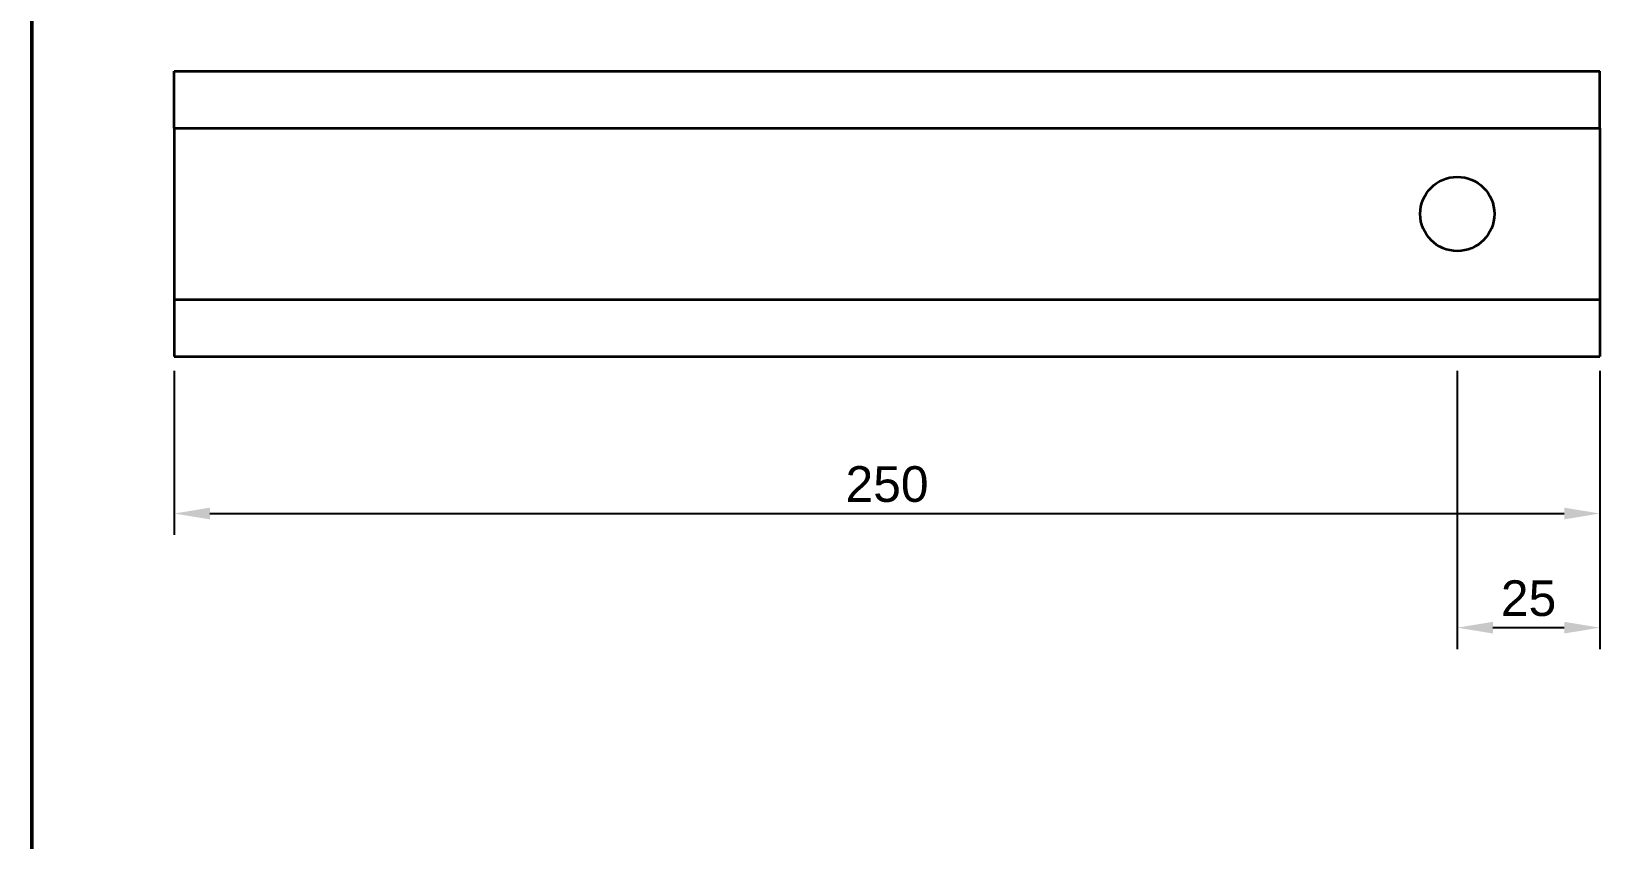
# Model space of a CAD drawing. Header units: millimetres. Extents: x 10 to 410, y 10 to 287.
# Drawn here: x 10 to 121.2, y 97.2 to 153.8 of the extents above; entities that cross this region are included whole.
import ezdxf

# ---------------------------------------------------------------- set-up
doc = ezdxf.new("R2010")
doc.units = ezdxf.units.MM
for name, color, linetype, lineweight in [('BORDER', 7, 'CONTINUOUS', 50), ('DIM', 7, 'CONTINUOUS', 13), ('OUTLINE', 7, 'CONTINUOUS', 35)]:
    doc.layers.add(name, color=color, linetype=linetype, lineweight=lineweight)
doc.styles.add('RACK', font='arial.ttf')
doc.dimstyles.new('RACK', dxfattribs={"dimtxt": 2.5, "dimasz": 2.5, "dimexe": 1.5, "dimexo": 1, "dimgap": 0.8, "dimtad": 1, "dimdec": 0, "dimlfac": 20, "dimdsep": 46, "dimtxsty": 'RACK', "dimcen": 2.5, "dimazin": 3, "dimtfac": 0.5, "dimtmove": 2, "dimatfit": 3})

msp = doc.modelspace()

# ---------------------------------------------------------------- linework, layer by layer
at = {"layer": 'BORDER'}
msp.add_lwpolyline([(10, 10), (410, 10), (410, 287), (10, 287)], close=True, dxfattribs=at)
at = {"layer": 'OUTLINE'}
for p, q in [((20, 151), (120, 151)), ((20, 147), (20, 135)), ((20, 147), (120, 147)), ((120, 147), (120, 135)), ((20, 135), (120, 135)), ((20, 131), (120, 131))]:
    msp.add_line(p, q, dxfattribs=at)
for points in [[(20, 147), (20, 147.125), (20, 147.25), (20, 147.375), (20, 147.5), (20, 147.625), (20, 147.75), (20, 147.875), (20, 148), (20, 148.125), (20, 148.25), (20, 148.375), (20, 148.5), (20, 148.625), (20, 148.75), (20, 148.875), (20, 149), (20, 149.125), (20, 149.25), (20, 149.375), (20, 149.5), (20, 149.625), (20, 149.75), (20, 149.875), (20, 150), (20, 150.125), (20, 150.25), (20, 150.375), (20, 150.5), (20, 150.625), (20, 150.75), (20, 150.875), (20, 151)], [(120, 147), (120, 147.125), (120, 147.25), (120, 147.375), (120, 147.5), (120, 147.625), (120, 147.75), (120, 147.875), (120, 148), (120, 148.125), (120, 148.25), (120, 148.375), (120, 148.5), (120, 148.625), (120, 148.75), (120, 148.875), (120, 149), (120, 149.125), (120, 149.25), (120, 149.375), (120, 149.5), (120, 149.625), (120, 149.75), (120, 149.875), (120, 150), (120, 150.125), (120, 150.25), (120, 150.375), (120, 150.5), (120, 150.625), (120, 150.75), (120, 150.875), (120, 151)], [(20, 135), (20, 134.875), (20, 134.75), (20, 134.625), (20, 134.5), (20, 134.375), (20, 134.25), (20, 134.125), (20, 134), (20, 133.875), (20, 133.75), (20, 133.625), (20, 133.5), (20, 133.375), (20, 133.25), (20, 133.125), (20, 133), (20, 132.875), (20, 132.75), (20, 132.625), (20, 132.5), (20, 132.375), (20, 132.25), (20, 132.125), (20, 132), (20, 131.875), (20, 131.75), (20, 131.625), (20, 131.5), (20, 131.375), (20, 131.25), (20, 131.125), (20, 131)], [(120, 135), (120, 134.875), (120, 134.75), (120, 134.625), (120, 134.5), (120, 134.375), (120, 134.25), (120, 134.125), (120, 134), (120, 133.875), (120, 133.75), (120, 133.625), (120, 133.5), (120, 133.375), (120, 133.25), (120, 133.125), (120, 133), (120, 132.875), (120, 132.75), (120, 132.625), (120, 132.5), (120, 132.375), (120, 132.25), (120, 132.125), (120, 132), (120, 131.875), (120, 131.75), (120, 131.625), (120, 131.5), (120, 131.375), (120, 131.25), (120, 131.125), (120, 131)]]:
    msp.add_lwpolyline(points, dxfattribs=at)
msp.add_circle((110, 141), 2.6, dxfattribs=at)

# ---------------------------------------------------------------- dimensions: what is measured, and where the dimension line sits
at = {"layer": 'DIM'}
for base, p1, text in [((20, 120), (20, 131), '250'), ((110, 112), (110, 131), '25')]:
    msp.add_linear_dim(base=base, p1=p1, p2=(120, 131), text=text, dimstyle='RACK', dxfattribs=at).render()

doc.saveas('drawing.dxf')
